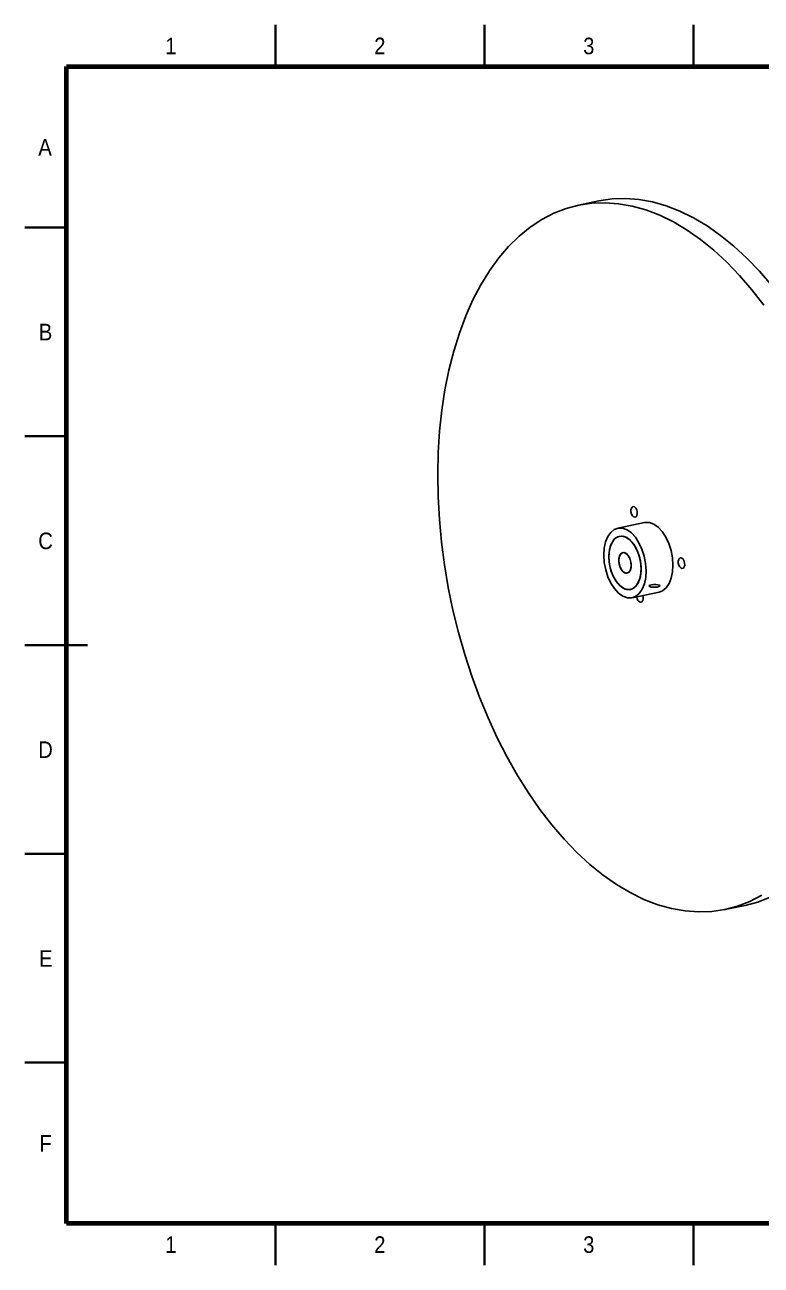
# Model space of a CAD drawing. Header units: millimetres. Extents: x 0 to 420, y 0 to 297.
# Drawn here: x 0 to 176.2, y 0 to 297 of the extents above; entities that cross this region are included whole.
import ezdxf

# ---------------------------------------------------------------- set-up
doc = ezdxf.new("R2010")
doc.units = ezdxf.units.MM
doc.styles.add('SLDTEXTSTYLE0', font='GOTHIC.TTF', dxfattribs={"width": 0.913})

msp = doc.modelspace()

# ---------------------------------------------------------------- linework, layer by layer
at = {"color": 7, "linetype": 'Continuous', "lineweight": 35}
for p, q in [((60, 287), (60, 297)), ((110, 287), (110, 297)), ((160, 287), (160, 297)), ((10, 248.5), (0, 248.5)), ((10, 198.5), (0, 198.5)), ((0, 148.5), (15, 148.5)), ((10, 148.5), (0, 148.5)), ((10, 98.5), (0, 98.5)), ((10, 48.5), (0, 48.5)), ((60, 10), (60, 0)), ((110, 10), (110, 0)), ((160, 10), (160, 0))]:
    msp.add_line(p, q, dxfattribs=at)
at = {"color": 7, "linetype": 'Continuous', "lineweight": 70}
for p, q in [((10, 10), (10, 287)), ((10, 287), (410, 287)), ((410, 10), (10, 10))]:
    msp.add_line(p, q, dxfattribs=at)
at = {"color": 7, "linetype": 'Continuous', "lineweight": 25}
for p, q in [((137.36, 254.82), (132.54, 253.82)), ((148.32, 177.81), (141.89, 176.48)), ((145.35, 159.83), (151.78, 161.17)), ((167.56, 85.16), (172.38, 86.16))]:
    msp.add_line(p, q, dxfattribs=at)
at = {"color": 7, "linetype": 'Continuous', "lineweight": 25, "flags": 128}
for points in [[(108.84, 135.98), (106.97, 141.05), (105.28, 146.23), (103.78, 151.51), (102.46, 156.87), (101.34, 162.27), (100.42, 167.71), (99.71, 173.15), (99.2, 178.58), (98.9, 183.97), (98.81, 189.31), (98.93, 194.56), (99.26, 199.7), (99.8, 204.73), (100.54, 209.6), (101.49, 214.32), (102.64, 218.85), (103.99, 223.17), (105.52, 227.28), (107.24, 231.15), (109.13, 234.76), (111.19, 238.11), (113.41, 241.17), (115.78, 243.94), (118.29, 246.41), (120.93, 248.56), (123.7, 250.38), (126.57, 251.87), (129.53, 253.02), (132.58, 253.83), (135.7, 254.29), (138.89, 254.41), (142.11, 254.17), (145.37, 253.59), (148.65, 252.66), (151.94, 251.39), (155.21, 249.79), (158.47, 247.85), (161.69, 245.59), (164.87, 243.02), (167.98, 240.15), (171.02, 236.98), (173.97, 233.54), (176.82, 229.84)], [(137.36, 254.82), (137.4, 254.83), (140.53, 255.3), (143.71, 255.41), (146.94, 255.18), (150.2, 254.59), (153.48, 253.66), (156.76, 252.39), (160.04, 250.79), (163.29, 248.85), (166.51, 246.59), (169.69, 244.02), (172.8, 241.15), (175.84, 237.98), (178.79, 234.54)], [(145.19, 179.86), (145.06, 180.35), (145.04, 180.84), (145.15, 181.26), (145.35, 181.54), (145.62, 181.64), (145.92, 181.55), (146.21, 181.28), (146.43, 180.87), (146.56, 180.38), (146.57, 179.89), (146.47, 179.47), (146.27, 179.19), (145.99, 179.08), (145.69, 179.17), (145.41, 179.45), (145.19, 179.86)], [(144.19, 159.83), (145.22, 159.81), (146.18, 160.15), (147.04, 160.84), (147.74, 161.85), (148.26, 163.14), (148.58, 164.65), (148.68, 166.31), (148.56, 168.05), (148.22, 169.79), (147.69, 171.46), (146.97, 172.99), (146.11, 174.31), (145.15, 175.36), (144.11, 176.09), (143.05, 176.48), (142.02, 176.5), (141.06, 176.16), (140.21, 175.47), (139.51, 174.46), (138.98, 173.17), (138.67, 171.67), (138.56, 170.01), (138.68, 168.27), (139.02, 166.52), (139.55, 164.85), (140.27, 163.32), (141.13, 162), (142.1, 160.95), (143.13, 160.22), (144.19, 159.83)], [(148.32, 177.81), (148.45, 177.84), (149.48, 177.81), (150.54, 177.43), (151.58, 176.69), (152.54, 175.65), (153.4, 174.33), (154.12, 172.8), (154.65, 171.13), (154.99, 169.38), (155.11, 167.64), (155.01, 165.98), (154.69, 164.48), (154.17, 163.19), (153.47, 162.18), (152.61, 161.49), (151.78, 161.17)], [(144.06, 161.79), (144.93, 161.79), (145.73, 162.13), (146.42, 162.8), (146.96, 163.75), (147.32, 164.94), (147.48, 166.31), (147.43, 167.77), (147.18, 169.26), (146.73, 170.69), (146.12, 171.98), (145.37, 173.06), (144.53, 173.88), (143.63, 174.39), (142.74, 174.57), (141.9, 174.39), (141.15, 173.89), (140.53, 173.07), (140.08, 171.99), (139.81, 170.7), (139.76, 169.28), (139.91, 167.79), (140.26, 166.33), (140.8, 164.96), (141.48, 163.77), (142.29, 162.81), (143.16, 162.14), (144.06, 161.79)], [(142.77, 162.39), (141.92, 163.2), (141.17, 164.27), (140.54, 165.54), (140.09, 166.96), (139.82, 168.45), (139.76, 169.92), (139.9, 171.29), (140.25, 172.5), (140.78, 173.47), (141.46, 174.15), (142.26, 174.51), (143.13, 174.53), (144.03, 174.21), (144.91, 173.55), (145.71, 172.61), (146.41, 171.43), (146.95, 170.07), (147.31, 168.61), (147.48, 167.12), (147.44, 165.69), (147.19, 164.39), (146.75, 163.3), (146.14, 162.47), (145.39, 161.94), (144.55, 161.75), (143.66, 161.9), (142.77, 162.39)], [(142.65, 170.34), (142.29, 169.74), (142.14, 168.9), (142.21, 167.95), (142.49, 167.02), (142.95, 166.27), (143.51, 165.81), (144.08, 165.7), (144.59, 165.97), (144.95, 166.57), (145.1, 167.41), (145.03, 168.37), (144.75, 169.29), (144.29, 170.04), (143.73, 170.51), (143.16, 170.61), (142.65, 170.34)], [(143.29, 165.94), (142.76, 166.52), (142.36, 167.35), (142.16, 168.3), (142.17, 169.24), (142.41, 170), (142.83, 170.49), (143.37, 170.62), (143.95, 170.37), (144.48, 169.79), (144.88, 168.96), (145.09, 168.01), (145.07, 167.08), (144.84, 166.31), (144.42, 165.83), (143.87, 165.7), (143.29, 165.94)], [(156.52, 167.59), (156.39, 168.08), (156.38, 168.57), (156.48, 168.99), (156.69, 169.28), (156.96, 169.38), (157.26, 169.29), (157.54, 169.02), (157.77, 168.61), (157.9, 168.12), (157.91, 167.62), (157.81, 167.21), (157.6, 166.92), (157.33, 166.82), (157.03, 166.91), (156.75, 167.18), (156.52, 167.59)], [(146.58, 159.51), (146.45, 160), (146.44, 160.06)], [(147.88, 160.36), (147.95, 160.03), (147.96, 159.54), (147.86, 159.12), (147.66, 158.83), (147.39, 158.73), (147.08, 158.82), (146.8, 159.09), (146.58, 159.51)], [(176.41, 88.6), (173.54, 87.11), (170.57, 85.96), (167.52, 85.15), (164.4, 84.69), (161.22, 84.58), (157.99, 84.81), (154.73, 85.39), (151.45, 86.32), (148.16, 87.59), (144.89, 89.2), (141.63, 91.13), (138.41, 93.39), (135.24, 95.96), (132.12, 98.84), (129.08, 102), (126.13, 105.44), (123.28, 109.15), (120.53, 113.1), (117.91, 117.28), (115.42, 121.68), (113.07, 126.28), (110.87, 131.05), (108.84, 135.98)], [(178.36, 88.11), (175.39, 86.96), (172.38, 86.16)]]:
    msp.add_lwpolyline(points, dxfattribs=at)
at = {"color": 7, "linetype": 'Continuous', "flags": 128}
msp.add_lwpolyline([(149.63, 162.84), (149.41, 162.72), (149.39, 162.59), (149.56, 162.47), (149.9, 162.38), (150.36, 162.33), (150.87, 162.33), (151.34, 162.38), (151.72, 162.48), (151.93, 162.6), (151.96, 162.73), (151.79, 162.85), (151.45, 162.94), (150.99, 162.99), (150.48, 162.99), (150, 162.94), (149.63, 162.84)], dxfattribs=at)

# ---------------------------------------------------------------- texts
at = {"color": 7, "linetype": 'Continuous', "lineweight": 0, "char_height": 3.97, "attachment_point": 2, "style": 'SLDTEXTSTYLE0'}
for s, insert in [('1', (34.96, 293.92)), ('2', (84.96, 293.92)), ('3', (134.96, 293.92)), ('A', (4.84, 269.67)), ('B', (4.97, 225.42)), ('C', (4.96, 175.42)), ('D', (4.95, 125.42)), ('E', (5.01, 75.42)), ('F', (4.96, 31.17)), ('1', (34.96, 6.92)), ('2', (84.96, 6.92)), ('3', (134.96, 6.92))]:
    msp.add_mtext(s, dxfattribs=dict(at, insert=insert))

doc.saveas('drawing.dxf')
